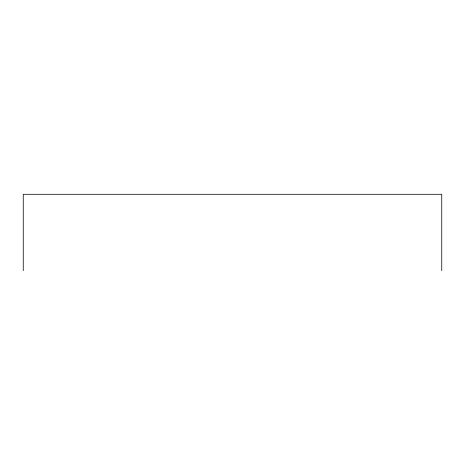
<?xml version="1.0" encoding="UTF-8"?>
<svg xmlns="http://www.w3.org/2000/svg" width="465" height="465" viewBox="0 0 465 465"><rect width="100%" height="100%" fill="white"/><g stroke="black" fill="none" stroke-linecap="round" stroke-linejoin="round"><path stroke-width="0.7" d="M441.75 270.706L441.75 194.294L23.25 194.294L23.25 270.706"/></g></svg>
